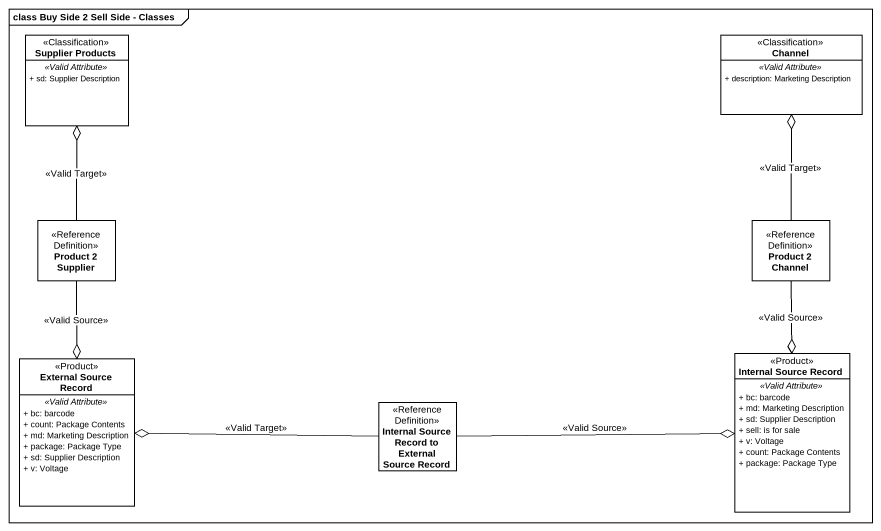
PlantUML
@startuml
mainframe class Buy Side 2 Sell Side - Classes
hide circle
hide empty members
skinparam classAttributeIconSize 0
class "Supplier Products" as Supplier_Products <<Classification>> {
  .. <<Valid Attribute>> ..
  + sd: Supplier Description
}
class Channel <<Classification>> {
  .. <<Valid Attribute>> ..
  + description: Marketing Description
}
class "Product 2 Supplier" as Product_2_Supplier <<Reference Definition>>
class "Product 2 Channel" as Product_2_Channel <<Reference Definition>>
class "External Source Record" as External_Source_Record <<Product>> {
  .. <<Valid Attribute>> ..
  + bc: barcode
  + count: Package Contents
  + md: Marketing Description
  + package: Package Type
  + sd: Supplier Description
  + v: Voltage
}
class "Internal Source Record" as Internal_Source_Record <<Product>> {
  .. <<Valid Attribute>> ..
  + bc: barcode
  + md: Marketing Description
  + sd: Supplier Description
  + sell: is for sale
  + v: Voltage
  + count: Package Contents
  + package: Package Type
}
class "Internal Source Record to External Source Record" as Internal_Source_Record_to <<Reference Definition>>
Product_2_Supplier -up-o Supplier_Products : <<Valid Target>>
Product_2_Supplier --o External_Source_Record : <<Valid Source>>
Product_2_Channel -up-o Channel : <<Valid Target>>
Product_2_Channel --o Internal_Source_Record : <<Valid Source>>
Internal_Source_Record_to -left-o External_Source_Record : <<Valid Target>>
Internal_Source_Record_to -right-o Internal_Source_Record : <<Valid Source>>
@enduml
